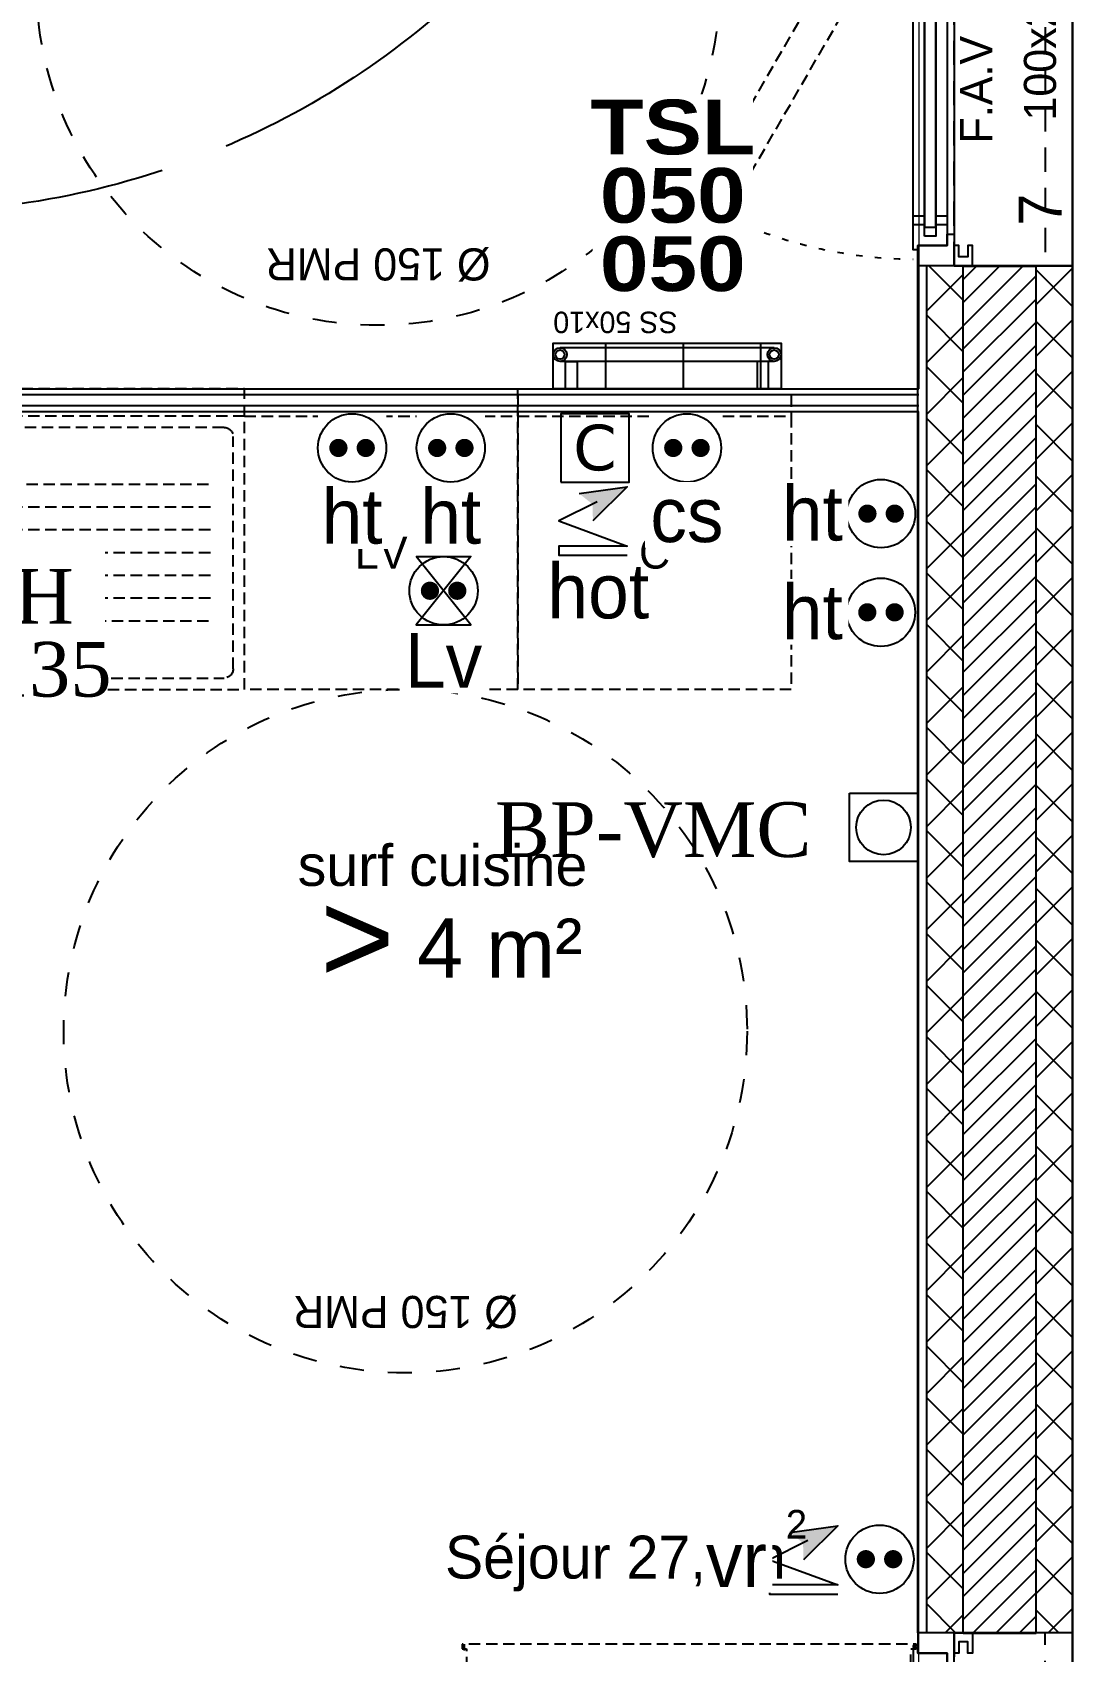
# Model space of a CAD drawing. Header units: centimetres. Extents: x -58072 to 12532, y -30603 to 6224.
# Drawn here: x 11740.1 to 11968.5, y 2738.3 to 3093.7 of the extents above; entities that cross this region are included whole.
import ezdxf

# ---------------------------------------------------------------- set-up
doc = ezdxf.new("R2010")
doc.units = ezdxf.units.CM
for name, pattern in [('ACAD_ISO02W100', [15, 12, -3]), ('Style de ligne -11', [0.347222, 0.20828, -0.138942]), ('Style de ligne -12', [0.164042, 0.054681, -0.109361]), ('Style de ligne -13', [0.147638, 0.098425, -0.049213]), ('Style de ligne -14', [0.147638, 0.098425, -0.049213]), ('Style de ligne -17', [0.347222, 0.20828, -0.138942]), ('Style de ligne -18', [0.164042, 0.054681, -0.109361]), ('Style de ligne -5', [0.20828, 0.069425, -0.138855]), ('VW-01', [0.41656, 0.20828, -0.20828])]:
    doc.linetypes.add(name, pattern=pattern)
for name, color, linetype in [('B Aménagement intérieur', 252, 'Continuous'), ('B GÈnÈral_Hatch', 252, 'Continuous'), ('B Général', 252, 'Continuous'), ('C ANNOTATIONS-PMR', 252, 'Style de ligne -5'), ('C ANNOTATIONS-prestations', 252, 'Continuous'), ('C ANNOTATIONS-texte', 252, 'Continuous'), ('D SURFACES-shab', 252, 'Continuous'), ('F REMPLISSAGE-vert clair', 252, 'Continuous'), ('F REMPLISSAGE-vert foncé', 252, 'Continuous'), ('prlm-EAU-EF', 161, 'Continuous'), ('prlm-MOD', 7, 'Continuous'), ('prlm-VMC', 93, 'Continuous')]:
    doc.layers.add(name, color=color, linetype=linetype)
doc.layers.add('prlm-CHAUFF-CONV', color=1, linetype='Continuous', lineweight=25)
doc.layers.add('prlm-ELEC-CFO', color=1, linetype='Continuous', lineweight=25)
doc.layers.add('prlm-ZEROPLOT', color=254, linetype='Continuous', plot=False)
doc.styles.add('Eurostile', font='Eurosti.TTF')
doc.styles.add('Eurostile (bold)', font='Eurostib.TTF')
doc.styles.add('Eurostile (italic)', font='Eurostib.TTF')
doc.styles.add('prlm-chauff-rad', font='ariblk.ttf', dxfattribs={"height": 12})
doc.styles.add('prlm-elec-cfo', font='comic.ttf', dxfattribs={"height": 12})
doc.styles.add('prlm-sejc', font='arial.ttf', dxfattribs={"height": 20})
doc.styles.add('prlm-vmc', font='pala.ttf', dxfattribs={"height": 14})
doc.styles.get("Standard").update_dxf_attribs({"font": 'isocp.shx', "height": 12})
pattern_1 = [(135, (0, 0), (-5.656854, -5.656854), []), (225, (0, 0), (-5.656854, 5.656854), [])]

# ---------------------------------------------------------------- blocks, each defined once
blk = doc.blocks.new('B 60.Rond 150_PMR')
at = {"layer": 'B Général', "linetype": 'VW-01', "ltscale": 25.4}
blk.add_circle((0, 0), 75, dxfattribs=at)
at = {"layer": 'B Général', "insert": (-61.5, 0), "char_height": 7.056, "attachment_point": 5, "rotation": 90, "line_spacing_factor": 0.894578, "style": 'Eurostile (italic)'}
blk.add_mtext('Ø 150 PMR', dxfattribs=at)
blk = doc.blocks.new('B 60.Cuisson')
at = {"layer": 'B Général', "linetype": 'Style de ligne -13', "ltscale": 25.4, "flags": 128}
blk.add_lwpolyline([(-30, 30), (-30, 36), (30, 36), (30, 30)], dxfattribs=at)
blk.add_lwpolyline([(-30, 30), (30, 30), (30, -30), (-30, -30)], close=True, dxfattribs=at)
at = {"layer": 'B Général', "insert": (0, 0), "char_height": 7.06, "attachment_point": 5, "line_spacing_factor": 0.894578, "style": 'Eurostile'}
blk.add_mtext('C', dxfattribs=at)
blk = doc.blocks.new('B 60.Lave Vaisselle')
at = {"layer": 'B Général', "linetype": 'Style de ligne -13', "ltscale": 25.4, "flags": 128}
blk.add_lwpolyline([(-30, 30), (-30, 36), (30, 36), (30, 30)], dxfattribs=at)
blk.add_lwpolyline([(-30, 30), (30, 30), (30, -30), (-30, -30)], close=True, dxfattribs=at)
at = {"layer": 'B Général', "insert": (0, 0), "char_height": 7.056, "attachment_point": 5, "line_spacing_factor": 0.894578, "style": 'Eurostile'}
blk.add_mtext('LV', dxfattribs=at)
blk = doc.blocks.new('B 60.Evier 120.60 T3 et +')
at = {"layer": 'B Général', "linetype": 'Style de ligne -13', "ltscale": 25.4}
for p, q in [((-55.5, -2.5), (55.5, -2.5)), ((-57.5, -55.5), (-57.5, -4.5)), ((57.5, -4.5), (57.5, -55.5)), ((0, -50.5), (0, -9.53)), ((2, -7.53), (51.79, -7.53)), ((18.98, -10), (18.98, -10)), ((53.79, -9.53), (53.79, -50.5)), ((-52.12, -15), (-7.88, -15)), ((-52.5, -20), (-7.5, -20)), ((-52.5, -25), (-7.5, -25)), ((-52.5, -30), (-7.5, -30)), ((-52.5, -35), (-7.5, -35)), ((-52.5, -40), (-7.5, -40)), ((-52.12, -45), (-7.88, -45)), ((25.65, -43.33), (25.65, -43.33)), ((51.79, -52.5), (2, -52.5)), ((9.17, -50), (9.17, -50)), ((55.5, -57.5), (-55.5, -57.5))]:
    blk.add_line(p, q, dxfattribs=at)
at = {"layer": 'B Général', "linetype": 'Style de ligne -13', "ltscale": 25.4, "flags": 128}
blk.add_lwpolyline([(-60, 0), (-60, 6), (60, 6), (60, 0)], dxfattribs=at)
blk.add_lwpolyline([(-60, 0), (60, 0), (60, -60), (-60, -60)], close=True, dxfattribs=at)
for points in [[(25.65, -12), (25.65, -48, -0.414212), (23.65, -50), (4.5, -50, -0.198914), (3.09, -49.41, -0.198914), (2.5, -48), (2.5, -12, -0.414214), (4.5, -10)], [(25.65, -12, 0.414212), (23.65, -10), (4.45, -10)], [(28.15, -12), (28.15, -48, 0.414212), (30.15, -50), (49.29, -50, 0.198914), (50.71, -49.41, 0.198914), (51.29, -48), (51.29, -12, 0.414214), (49.29, -10)], [(28.15, -12, -0.414212), (30.15, -10), (49.34, -10)]]:
    blk.add_lwpolyline(points, format="xyb", dxfattribs=at)
at = {"layer": 'B Général', "linetype": 'Style de ligne -13', "ltscale": 25.4}
for centre, start, end in [((-55.5, -4.5), 90, 180), ((55.5, -4.5), 0, 90), ((2, -9.53), 90, 180), ((51.79, -9.53), 0, 90), ((2, -50.5), 180, 270), ((51.79, -50.5), 270, 0), ((-55.5, -55.5), 180, 270), ((55.5, -55.5), 270, 0)]:
    blk.add_arc(centre, 2, start, end, dxfattribs=at)
for centre in [(18.15, -17), (35.65, -17)]:
    blk.add_ellipse(centre, major_axis=(3.54, 0), ratio=1, dxfattribs=at)
blk = doc.blocks.new('B 60.Sèche-serviette')
at = {"layer": 'B GÈnÈral_Hatch', "linetype": 'Continuous'}
h = blk.add_hatch(dxfattribs=at)
h.set_pattern_fill('H_BARDAGE V 150', color=256, style=0, pattern_type=2)
h.set_pattern_definition([(90, (0, 3.493), (17, 0), [])])
h.paths.add_polyline_path([(-25, 8.4925), (25, 8.4925), (25, -1.5075), (-25, -1.5075)])
at = {"layer": 'B Général', "linetype": 'Continuous', "flags": 128}
blk.add_lwpolyline([(-25, 8.4925), (25, 8.4925), (25, -1.5075), (-25, -1.5075)], close=True, dxfattribs=at)
at = {"layer": 'C ANNOTATIONS-prestations', "insert": (25, -8.4925), "char_height": 4.7037, "width": 50, "attachment_point": 9, "line_spacing_factor": 0.894578, "style": 'Eurostile'}
blk.add_mtext('SS 50x10', dxfattribs=at)
blk = doc.blocks.new('B 60.Groupe-32-1')
at = {"layer": 'B Général', "linetype": 'Continuous'}
for p, q in [((11625.7, 3015.48), (11934.7, 3015.48)), ((11625.7, 3010.48), (11934.7, 3010.48))]:
    blk.add_line(p, q, dxfattribs=at)
at = {"layer": 'D SURFACES-shab', "lineweight": 18, "flags": 128}
for points in [[(11575.7, 3015.47), (11575.7, 3159.38), (11670.69, 3159.39), (11670.69, 3247.39), (11934.69, 3247.39), (11934.69, 3015.48)], [(11539.44, 2346.49), (11934.69, 2346.49), (11934.7, 3010.48), (11665.69, 3010.48), (11665.69, 2941.48), (11449.45, 2941.48), (11449.44, 2706.49), (11539.45, 2706.49)]]:
    blk.add_lwpolyline(points, close=True, dxfattribs=at)
at = {"layer": 'F REMPLISSAGE-vert clair'}
for p, q in [((11625.7, 3014.18), (11934.7, 3014.18)), ((11625.7, 3011.78), (11934.7, 3011.78))]:
    blk.add_line(p, q, dxfattribs=at)
at = {"layer": 'F REMPLISSAGE-vert foncé', "linetype": 'Continuous'}
for p, q in [((11625.7, 3015.48), (11934.7, 3015.48)), ((11625.7, 3010.48), (11934.7, 3010.48))]:
    blk.add_line(p, q, dxfattribs=at)
at = {"layer": 'F REMPLISSAGE-vert foncé'}
for p, q in [((11625.7, 3014.18), (11934.7, 3014.18)), ((11625.7, 3011.78), (11934.7, 3011.78))]:
    blk.add_line(p, q, dxfattribs=at)
at = {"layer": 'B Général', "rotation": 180}
blk.add_blockref('B 60.Sèche-serviette', (11879.45, 3023.97), dxfattribs=at)
at = {"layer": 'B Général', "xscale": -1}
blk.add_blockref('B 60.Evier 120.60 T3 et +', (11726.69, 3009.48), dxfattribs=at)
at = {"layer": 'B Général'}
for name, p in [('B 60.Lave Vaisselle', (11816.69, 2979.48)), ('B 60.Cuisson', (11876.69, 2979.48))]:
    blk.add_blockref(name, p, dxfattribs=at)
at = {"layer": 'C ANNOTATIONS-PMR', "ltscale": 25.4, "rotation": 90}
for p in [(11816, 3104.4), (11822, 2874.48)]:
    blk.add_blockref('B 60.Rond 150_PMR', p, dxfattribs=at)
at = {"layer": 'C ANNOTATIONS-texte', "insert": (11910.17, 2769.4), "char_height": 9.4074, "width": 211.846, "attachment_point": 3, "line_spacing_factor": 0.894578, "style": 'Eurostile'}
blk.add_mtext('Séjour 27,5m{\\H0.6667x;\\S2^ ;}', dxfattribs=at)
blk = doc.blocks.new('B 60.PF 300.220 + VR (3 vantaux)')
at = {"layer": 'B Général', "linetype": 'Continuous'}
for p, q in [((-150, 7), (-150, 17)), ((150, 7), (150, 17))]:
    blk.add_line(p, q, dxfattribs=at)
at = {"layer": 'B Général'}
blk.add_line((-143, 9), (47, 9), dxfattribs=at)
at = {"layer": 'B Général', "linetype": 'Continuous', "lineweight": 35}
for p, q in [((-150, 7), (-150, -9)), ((150, 7), (150, -9))]:
    blk.add_line(p, q, dxfattribs=at)
at = {"layer": 'B Général', "linetype": 'Style de ligne -13', "ltscale": 25.4, "flags": 128}
for points in [[(-147.5, 117), (-146.5, 117), (-146.5, 116), (-140, 116), (-140, 18.5), (-146.5, 18.5), (-146.5, 17.5), (-147.5, 17.5)], [(51.5, 115), (50.5, 115), (50.5, 116), (44, 116), (44, 18.5), (50.5, 18.5), (50.5, 17.5), (51.5, 17.5)]]:
    blk.add_lwpolyline(points, close=True, dxfattribs=at)
at = {"layer": 'B Général', "linetype": 'Continuous', "flags": 128}
for points in [[(-139, 15.5), (-141.5, 15.5), (-141.5, 13), (-139, 13), (-139, 10.5), (-145.5, 10.5), (-145.5, 17), (-146.5, 17), (-146.5, 18), (-139, 18)], [(-54.5, 15.5), (-52, 15.5), (-52, 13), (-54.5, 13), (-54.5, 10.5), (-48, 10.5), (-48, 17), (-47, 17), (-47, 18), (-54.5, 18)], [(-41.5, 15.5), (-44, 15.5), (-44, 13), (-41.5, 13), (-41.5, 10.5), (-48, 10.5), (-48, 17), (-47, 17), (-47, 18), (-41.5, 18)], [(43, 15.5), (45.5, 15.5), (45.5, 13), (43, 13), (43, 10.5), (49.5, 10.5), (49.5, 17), (50.5, 17), (50.5, 18), (43, 18)]]:
    blk.add_lwpolyline(points, close=True, dxfattribs=at)
at = {"layer": 'B Général', "flags": 128}
for points in [[(-54.5, 18), (-139, 18), (-139, 15.5), (-54.5, 15.5)], [(-41.5, 18), (43, 18), (43, 15.5), (-41.5, 15.5)], [(-143, 10.5), (-143, 9), (-150, 9), (-150, 17), (-145.5, 17), (-145.5, 10.5)], [(56.5, 17), (56.5, 14.25), (54, 14.25), (54, 11.75), (56.5, 11.75), (56.5, 9), (47, 9), (47, 10.5), (49.5, 10.5), (49.5, 17)], [(145.5, 14.25), (54, 14.25), (54, 11.75), (145.5, 11.75)], [(143, 17), (56.5, 17), (56.5, 14.25), (143, 14.25)], [(145.5, 14.25), (143, 14.25), (143, 17), (150, 17), (150, 9), (143, 9), (143, 11.75), (145.5, 11.75)], [(-54.5, 13), (-139, 13), (-139, 10.5), (-54.5, 10.5)], [(-41.5, 13), (43, 13), (43, 10.5), (-41.5, 10.5)], [(143, 11.75), (56.5, 11.75), (56.5, 9), (143, 9)], [(-150, 9), (-150, 5), (-145.5, 5), (-145.5, 6), (-148, 6), (-148, 8), (-145.5, 8), (-145.5, 9)], [(150, 9), (150, 5), (145.5, 5), (145.5, 6), (148, 6), (148, 8), (145.5, 8), (145.5, 9)]]:
    blk.add_lwpolyline(points, close=True, dxfattribs=at)
at = {"layer": 'B Général', "linetype": 'Style de ligne -11', "ltscale": 25.4, "flags": 128}
blk.add_lwpolyline([(-150, 9), (150, 9), (150, -11), (-150, -11)], close=True, dxfattribs=at)
at = {"layer": 'B Général', "flags": 128}
blk.add_lwpolyline([(150, -9), (150, -17), (-150, -17), (-150, -9)], dxfattribs=at)
at = {"layer": 'B Général'}
for centre in [(-147, 17.5), (51, 17.5)]:
    blk.add_circle(centre, 0.5, dxfattribs=at)
at = {"layer": 'B Général', "linetype": 'Style de ligne -12', "ltscale": 25.4}
for centre, start, end in [((-147, 17.5), 0.2938, 90.2879), ((51, 17.5), 94.0649, 179.7062)]:
    blk.add_arc(centre, 99, start, end, dxfattribs=at)
at = {"layer": 'B Général', "insert": (2, 4.57), "char_height": 7.056, "attachment_point": 2, "rotation": 360, "line_spacing_factor": 0.894578, "style": 'Eurostile'}
blk.add_mtext('PF + VR', dxfattribs=at)
at = {"layer": 'C ANNOTATIONS-prestations', "rotation": 360, "line_spacing_factor": 0.894578}
for s, insert, char_height, attachment_point, style in [('3', (-141.15, -4.77), 9.41, 1, 'Eurostile (bold)'), ('300x220 (3 vantaux) ', (0, -7.83), 7.0556, 2, 'Eurostile')]:
    blk.add_mtext(s, dxfattribs=dict(at, insert=insert, char_height=char_height, attachment_point=attachment_point, style=style))
blk = doc.blocks.new('B 60.F 100x220 (all. vitrée fixe) + VR')
at = {"layer": 'B Général'}
blk.add_line((45, 9), (-45, 9), dxfattribs=at)
at = {"layer": 'B Général', "linetype": 'Continuous', "lineweight": 35}
for p, q in [((-50, 7), (-50, -9)), ((50, 7), (50, -9))]:
    blk.add_line(p, q, dxfattribs=at)
at = {"layer": 'B Général', "linetype": 'Style de ligne -14', "ltscale": 25.4, "flags": 128}
blk.add_lwpolyline([(-35.69, 65.82), (-36.19, 64.95), (-35.32, 64.45), (-38.57, 58.82), (42.63, 11.94), (45.88, 17.57), (46.75, 17.07), (47.25, 17.93)], close=True, dxfattribs=at)
at = {"layer": 'B Général', "linetype": 'Continuous', "flags": 128}
for points in [[(-39, 15.5), (-41.5, 15.5), (-41.5, 13), (-39, 13), (-39, 10.5), (-45.5, 10.5), (-45.5, 17), (-46.5, 17), (-46.5, 18), (-39, 18)], [(39, 15.5), (41.5, 15.5), (41.5, 13), (39, 13), (39, 10.5), (45.5, 10.5), (45.5, 17), (46.5, 17), (46.5, 18), (39, 18)]]:
    blk.add_lwpolyline(points, close=True, dxfattribs=at)
at = {"layer": 'B Général', "flags": 128}
for points in [[(-41, 18), (41, 18), (41, 15.5), (-41, 15.5)], [(-43, 10.5), (-43, 9), (-50, 9), (-50, 17), (-45.5, 17), (-45.5, 10.5)], [(-43.5, 15.5), (43.5, 15.5), (43.5, 13), (-43.5, 13)], [(43, 10.5), (43, 9), (50, 9), (50, 17), (45.5, 17), (45.5, 10.5)], [(-41, 13), (41, 13), (41, 10.5), (-41, 10.5)], [(-50, 9), (-50, 5), (-45.5, 5), (-45.5, 6), (-48, 6), (-48, 8), (-45.5, 8), (-45.5, 9)], [(50, 9), (50, 5), (45.5, 5), (45.5, 6), (48, 6), (48, 8), (45.5, 8), (45.5, 9)]]:
    blk.add_lwpolyline(points, close=True, dxfattribs=at)
at = {"layer": 'B Général', "linetype": 'Style de ligne -17', "ltscale": 25.4, "flags": 128}
blk.add_lwpolyline([(-50, 9), (50, 9), (50, -11), (-50, -11)], close=True, dxfattribs=at)
at = {"layer": 'B Général', "flags": 128}
blk.add_lwpolyline([(-50, -9), (-50, -17), (50, -17), (50, -9)], dxfattribs=at)
at = {"layer": 'B Général'}
blk.add_circle((47, 17.5), 0.5, dxfattribs=at)
at = {"layer": 'B Général', "linetype": 'Style de ligne -18', "ltscale": 25.4}
blk.add_arc((49, 17.5), 97.5, 150.2938, 179.7062, dxfattribs=at)
at = {"layer": 'B Général', "insert": (-23.11, 7.69), "char_height": 7.056, "attachment_point": 1, "line_spacing_factor": 0.894578, "style": 'Eurostile'}
blk.add_mtext('F.A.V + VR', dxfattribs=at)
at = {"layer": 'C ANNOTATIONS-prestations', "insert": (-41.15, -5.19), "char_height": 9.41, "attachment_point": 1, "rotation": 360, "line_spacing_factor": 0.894578, "style": 'Eurostile (bold)'}
blk.add_mtext('7', dxfattribs=at)
at = {"layer": 'C ANNOTATIONS-prestations', "insert": (0, -6.31), "char_height": 7.056, "width": 100, "attachment_point": 2, "rotation": 360, "line_spacing_factor": 0.894578, "style": 'Eurostile'}
blk.add_mtext('100x220', dxfattribs=at)
blk = doc.blocks.new('xi.dchrob')
at = {"layer": 'prlm-ZEROPLOT', "color": 253, "linetype": 'ACAD_ISO02W100', "ltscale": 5}
blk.add_circle((13.38, 0), 180, dxfattribs=at)
blk = doc.blocks.new('xi.4m²')
at = {"color": 0}
blk.add_wipeout([(-34.54, 20.54), (34.54, 20.54), (34.54, -20.54), (-34.54, -20.54)], dxfattribs=at).dxf.layer = 'prlm-ELEC-CFO'
at = {"layer": 'prlm-ELEC-CFO', "color": 0, "attachment_point": 6, "line_spacing_factor": 0.8, "style": 'prlm-sejc'}
for s, insert, char_height in [('surf cuisine', (30.36, 8.9), 9), ('4 m²', (29.31, -9.19), 13)]:
    blk.add_mtext(s, dxfattribs=dict(at, insert=insert, char_height=char_height))
at = {"layer": 'prlm-ELEC-CFO', "color": 0, "style": 'prlm-sejc', "flags": 8}
blk.add_attdef('?', (-28.3, -16.79), '', height=20, dxfattribs=at)
blk = doc.blocks.new('xi.PCHT')
at = {"color": 0, "lineweight": 5}
blk.add_wipeout([(-7.5, -7.5), (7.5, -7.5), (7.5, 7.5), (-7.5, 7.5)], dxfattribs=at).dxf.layer = 'prlm-ELEC-CFO'
at = {"layer": 'prlm-ELEC-CFO', "color": 0, "linetype": 'ByBlock', "lineweight": 5, "const_width": 2}
for points in [[(-4, 0, 1), (-2, 0, 1)], [(2, 0, 1), (4, 0, 1)]]:
    blk.add_lwpolyline(points, format="xyb", close=True, dxfattribs=at)
at = {"layer": 'prlm-ELEC-CFO', "color": 0, "linetype": 'ByBlock', "lineweight": -2}
blk.add_circle((0, 0), 7.5, dxfattribs=at)
blk = doc.blocks.new('xi.PC')
at = {"color": 0, "lineweight": 5}
blk.add_wipeout([(-7.5, -7.5), (7.5, -7.5), (7.5, 7.5), (-7.5, 7.5)], dxfattribs=at).dxf.layer = 'prlm-ELEC-CFO'
at = {"layer": 'prlm-ELEC-CFO', "color": 0, "linetype": 'ByBlock', "lineweight": 5, "const_width": 2}
for points in [[(-4, 0, 1), (-2, 0, 1)], [(2, 0, 1), (4, 0, 1)]]:
    blk.add_lwpolyline(points, format="xyb", close=True, dxfattribs=at)
at = {"layer": 'prlm-ELEC-CFO', "color": 0, "linetype": 'ByBlock', "lineweight": -2}
blk.add_circle((0, 0), 7.5, dxfattribs=at)
blk = doc.blocks.new('xi.LV')
at = {"color": 0, "lineweight": 5}
blk.add_wipeout([(-7.5, -7.5), (7.5, -7.5), (7.5, 7.5), (-7.5, 7.5)], dxfattribs=at).dxf.layer = 'prlm-ELEC-CFO'
at = {"layer": 'prlm-ELEC-CFO', "color": 0, "linetype": 'ByBlock', "lineweight": 5, "const_width": 2}
for points in [[(-4, 0, 1), (-2, 0, 1)], [(2, 0, 1), (4, 0, 1)]]:
    blk.add_lwpolyline(points, format="xyb", close=True, dxfattribs=at)
at = {"layer": 'prlm-ELEC-CFO', "color": 0, "linetype": 'ByBlock', "lineweight": -2}
blk.add_circle((0, 0), 7.5, dxfattribs=at)
blk = doc.blocks.new('xi.LVrob')
at = {"layer": 'prlm-EAU-EF', "color": 0}
blk.add_lwpolyline([(-6, 7.5), (6, 7.5), (-6, -7.5), (6, -7.5)], close=True, dxfattribs=at)
blk = doc.blocks.new('xi.SF32')
at = {"layer": 'prlm-ELEC-CFO', "color": 0, "flags": 128}
blk.add_lwpolyline([(-7.5, -7.5), (7.5, -7.5), (7.5, 7.5), (-7.5, 7.5)], close=True, dxfattribs=at)
at = {"layer": 'prlm-ELEC-CFO', "color": 0, "linetype": 'ByBlock', "insert": (0, 0), "char_height": 10, "width": 11.36, "attachment_point": 5}
blk.add_mtext('{\\fVerdana|b0|i0|c0|p34;C}', dxfattribs=at)
blk = doc.blocks.new('xi.PCS')
at = {"color": 0, "lineweight": 5}
blk.add_wipeout([(-7.5, -7.5), (7.5, -7.5), (7.5, 7.5), (-7.5, 7.5)], dxfattribs=at).dxf.layer = 'prlm-ELEC-CFO'
at = {"layer": 'prlm-ELEC-CFO', "color": 0, "linetype": 'ByBlock', "lineweight": 5, "const_width": 2}
for points in [[(-4, 0, 1), (-2, 0, 1)], [(2, 0, 1), (4, 0, 1)]]:
    blk.add_lwpolyline(points, format="xyb", close=True, dxfattribs=at)
at = {"layer": 'prlm-ELEC-CFO', "color": 0, "linetype": 'ByBlock', "lineweight": -2}
blk.add_circle((0, 0), 7.5, dxfattribs=at)
blk = doc.blocks.new('xi.VR')
at = {"layer": 'prlm-ELEC-CFO', "lineweight": 5}
blk.add_hatch(color=0, dxfattribs=at).paths.add_polyline_path([(-3, 6), (-0.1, 3.7), (0, 0), (7.5, 7.5)])
at = {"layer": 'prlm-ELEC-CFO', "color": 0}
for points in [[(-3, 6), (7.5, 7.5), (0, 0)], [(0.95, 4.23), (-7.5, 0), (7.5, -5.5), (-7.5, -5.5), (-7.5, -7.5), (7.5, -7.5)]]:
    blk.add_lwpolyline(points, dxfattribs=at)
blk = doc.blocks.new('xi.hot')
at = {"layer": 'prlm-ELEC-CFO', "lineweight": 5}
blk.add_hatch(color=0, dxfattribs=at).paths.add_polyline_path([(-3, 6), (-0.1, 3.7), (0, 0), (7.5, 7.5)])
at = {"layer": 'prlm-ELEC-CFO', "color": 0}
for points in [[(-3, 6), (7.5, 7.5), (0, 0)], [(0.95, 4.23), (-7.5, 0), (7.5, -5.5), (-7.5, -5.5), (-7.5, -7.5), (7.5, -7.5)]]:
    blk.add_lwpolyline(points, dxfattribs=at)
blk = doc.blocks.new('xi.TSL-050-050')
at = {"layer": 'prlm-CHAUFF-CONV', "linetype": 'ByBlock', "lineweight": -2}
h = blk.add_hatch(color=0, dxfattribs=at)
edge = h.paths.add_edge_path()
edge.add_arc((-23.5, 7.5), 1.5, 0, 360)
edge = h.paths.add_edge_path(flags=17)
edge.add_arc((-23.5, 7.5), 1, 0, 360)
edge = h.paths.add_edge_path()
edge.add_arc((23.5, 7.5), 1.5, 0, 360)
edge = h.paths.add_edge_path(flags=17)
edge.add_arc((23.5, 7.5), 1, 0, 360)
at = {"layer": 'prlm-CHAUFF-CONV', "color": 0, "linetype": 'ByBlock', "lineweight": -2, "flags": 128}
for points in [[(23.5, 9), (-23.5, 9)], [(23.5, 6), (-23.5, 6)]]:
    blk.add_lwpolyline(points, dxfattribs=at)
at = {"layer": 'prlm-CHAUFF-CONV', "color": 0, "linetype": 'ByBlock', "lineweight": -2}
for points in [[(-19.73, 0), (-22.27, 0), (-22.27, 6), (-19.73, 6)], [(19.73, 0), (22.27, 0), (22.27, 6), (19.73, 6)]]:
    blk.add_lwpolyline(points, close=True, dxfattribs=at)
for centre, radius in [((-23.5, 7.5), 1.5), ((-23.5, 7.5), 1), ((23.5, 7.5), 1.5), ((23.5, 7.5), 1)]:
    blk.add_circle(centre, radius, dxfattribs=at)
at = {"layer": 'prlm-ZEROPLOT', "linetype": 'ByBlock', "lineweight": -2, "flags": 128}
blk.add_lwpolyline([(-21, 0), (21, 0)], dxfattribs=at)
blk = doc.blocks.new('xi.bp-vmc-cui')
at = {"layer": 'prlm-VMC', "color": 0, "linetype": 'ByBlock', "lineweight": -2, "flags": 128}
blk.add_lwpolyline([(-7.5, 7.5), (7.5, 7.5), (7.5, -7.5), (-7.5, -7.5)], close=True, dxfattribs=at)
at = {"layer": 'prlm-VMC', "color": 0, "linetype": 'ByBlock', "lineweight": -2}
blk.add_circle((0, 0), 6, dxfattribs=at)

msp = doc.modelspace()

# ---------------------------------------------------------------- hatches: boundary and pattern name
at = {"layer": 'B GÈnÈral_Hatch', "linetype": 'Continuous'}
h = msp.add_hatch(dxfattribs=at)
h.set_pattern_fill('02_ISOLANT', color=256, angle=90, style=0, pattern_type=2)
h.set_pattern_definition(pattern_1)
h.paths.add_polyline_path([(11936.445, 2742.434), (11944.445, 2742.434), (11944.445, 3042.434), (11936.445, 3042.434)])
h = msp.add_hatch(dxfattribs=at)
h.set_pattern_fill('50_BETON', color=256, style=0, pattern_type=2)
h.set_pattern_definition([(45, (0, 0), (2.4253472, -2.6458333), [])])
h.paths.add_polyline_path([(11944.445, 2742.434), (11960.445, 2742.434), (11960.445, 3042.434), (11944.445, 3042.434)])
h = msp.add_hatch(dxfattribs=at)
h.set_pattern_fill('02_ISOLANT', color=256, angle=90, style=0, pattern_type=2)
h.set_pattern_definition(pattern_1)
h.paths.add_polyline_path([(11960.445, 2742.434), (11968.445, 2742.434), (11968.445, 3042.434), (11960.445, 3042.434)])

# ---------------------------------------------------------------- linework, layer by layer
at = {"layer": 'B Général', "linetype": 'Continuous'}
for p, q in [((11934.445, 2742.434), (11934.445, 3042.434)), ((11968.445, 3042.434), (11934.445, 3042.434)), ((11934.445, 2742.434), (11934.445, 3042.434)), ((11936.445, 2742.434), (11936.445, 3042.434)), ((11936.445, 2742.434), (11936.445, 3042.434)), ((11944.445, 2742.434), (11944.445, 3042.434)), ((11960.445, 2742.434), (11960.445, 3042.434)), ((11968.445, 2742.434), (11968.445, 3042.434)), ((11968.445, 2742.434), (11968.445, 3042.434)), ((11968.445, 2742.434), (11934.445, 2742.434))]:
    msp.add_line(p, q, dxfattribs=at)
at = {"layer": 'B Général', "linetype": 'Continuous', "lineweight": 18}
for p, q in [((11944.445, 2742.434), (11944.445, 3042.434)), ((11960.445, 2742.434), (11960.445, 3042.434))]:
    msp.add_line(p, q, dxfattribs=at)
at = {"layer": 'prlm-ZEROPLOT'}
msp.add_lwpolyline([(10820.388, 3517.389), (11968.445, 3517.389), (11968.445, 2312.491), (10820.388, 2312.491)], close=True, dxfattribs=at)

# ---------------------------------------------------------------- block references
at = {"layer": 'B Aménagement intérieur'}
msp.add_blockref('B 60.Groupe-32-1', (0, 0), dxfattribs=at)
at = {"layer": 'B Général', "rotation": 90}
msp.add_blockref('B 60.F 100x220 (all. vitrée fixe) + VR', (11951.445, 3092.434), dxfattribs=at)
at = {"layer": 'B Général', "xscale": -1, "rotation": 90}
msp.add_blockref('B 60.PF 300.220 + VR (3 vantaux)', (11951.445, 2592.434), dxfattribs=at)
at = {"layer": 'prlm-CHAUFF-CONV'}
msp.add_blockref('xi.TSL-050-050', (11879.445, 3015.479), dxfattribs=at)
at = {"layer": 'prlm-ELEC-CFO'}
for name, p in [('xi.SF32', (11863.594, 3002.479)), ('xi.hot', (11863.168, 2986.449))]:
    msp.add_blockref(name, p, dxfattribs=at)
at = {"layer": 'prlm-MOD', "rotation": 270}
msp.add_blockref('xi.dchrob', (11711.831, 3247.624), dxfattribs=at)
at = {"layer": 'prlm-VMC'}
msp.add_blockref('xi.bp-vmc-cui', (11926.945, 2919.203), dxfattribs=at)

# ---------------------------------------------------------------- next in the draw order: block references
at = {"layer": 'prlm-ELEC-CFO'}
for name, p in [('xi.PCHT', (11810.297, 3002.479)), ('xi.PCHT', (11831.969, 3002.479)), ('xi.PCS', (11883.792, 3002.479)), ('xi.PCHT', (11926.412, 2988.062)), ('xi.PCHT', (11926.379, 2966.405)), ('xi.PC', (11926.065, 2758.587))]:
    msp.add_blockref(name, p, dxfattribs=at)
msp.add_blockref('xi.4m²', (11831.578, 2901.9), dxfattribs=at).add_auto_attribs({'?': '>'})

# ---------------------------------------------------------------- next in the draw order: texts
at = {"layer": 'prlm-CHAUFF-CONV', "lineweight": 20, "insert": (11880.693, 3057.831), "char_height": 12, "width": 32.8236, "attachment_point": 5, "line_spacing_factor": 0.75, "style": 'prlm-chauff-rad', "bg_fill": 3, "box_fill_scale": 1.1, "bg_fill_color": 256, "bg_fill_transparency": 0}
msp.add_mtext('TSL\\P050\\P050', dxfattribs=at)
at = {"layer": 'prlm-ELEC-CFO', "lineweight": 20, "insert": (11864.327, 2977.075), "char_height": 12, "attachment_point": 2, "line_spacing_factor": 0.8, "style": 'prlm-elec-cfo', "bg_fill": 3, "box_fill_scale": 0.95, "bg_fill_color": 256, "bg_fill_transparency": 0}
msp.add_mtext('hot', dxfattribs=at)
at = {"layer": 'prlm-VMC', "ltscale": 25, "insert": (11720.754, 2961.832), "char_height": 12, "width": 58.61474, "attachment_point": 5, "line_spacing_factor": 0.8, "style": 'prlm-vmc', "bg_fill": 2}
msp.add_mtext('Alizé H 10/45/135', dxfattribs=at)

# ---------------------------------------------------------------- next in the draw order: block references
at = {"layer": 'prlm-ELEC-CFO'}
msp.add_blockref('xi.VR', (11909.383, 2758.437), dxfattribs=at)

# ---------------------------------------------------------------- next in the draw order: texts
at = {"layer": 'prlm-ELEC-CFO', "lineweight": 20, "char_height": 12, "attachment_point": 5, "line_spacing_factor": 0.8, "style": 'prlm-elec-cfo', "bg_fill": 3, "box_fill_scale": 1.1, "bg_fill_color": 256, "bg_fill_transparency": 0}
for s, insert in [('ht', (11810.297, 2987.403)), ('ht', (11831.969, 2987.403)), ('cs', (11883.792, 2987.734)), ('ht', (11911.335, 2988.085)), ('ht', (11911.303, 2966.428))]:
    msp.add_mtext(s, dxfattribs=dict(at, insert=insert))
at = {"layer": 'prlm-VMC', "insert": (11841.624, 2924.73), "char_height": 12, "attachment_point": 1, "style": 'prlm-vmc'}
msp.add_mtext_dynamic_manual_height_columns('BP-VMC', width=101.12978, gutter_width=50, heights=[0], dxfattribs=at)

# ---------------------------------------------------------------- next in the draw order: block references
at = {"layer": 'prlm-ELEC-CFO'}
msp.add_blockref('xi.LV', (11830.385, 2971.138), dxfattribs=at)

# ---------------------------------------------------------------- next in the draw order: texts
at = {"layer": 'prlm-ELEC-CFO', "lineweight": 20, "insert": (11894.665, 2758.459), "char_height": 12, "attachment_point": 5, "line_spacing_factor": 0.8, "style": 'prlm-elec-cfo', "bg_fill": 3, "box_fill_scale": 1.1, "bg_fill_color": 256, "bg_fill_transparency": 0}
msp.add_mtext('vr', dxfattribs=at)

# ---------------------------------------------------------------- next in the draw order: texts
at = {"layer": 'prlm-ELEC-CFO', "lineweight": 20, "insert": (11830.385, 2955.856), "char_height": 12, "attachment_point": 5, "line_spacing_factor": 0.8, "style": 'prlm-elec-cfo', "bg_fill": 3, "box_fill_scale": 1.1, "bg_fill_color": 256, "bg_fill_transparency": 0}
msp.add_mtext('Lv', dxfattribs=at)

# ---------------------------------------------------------------- next in the draw order: texts
at = {"layer": 'prlm-EAU-EF', "lineweight": 20, "insert": (11830.385, 2955.856), "char_height": 12, "attachment_point": 5, "line_spacing_factor": 0.8, "style": 'prlm-elec-cfo', "bg_fill": 3, "box_fill_scale": 1.1, "bg_fill_color": 256, "bg_fill_transparency": 0}
msp.add_mtext('Lv', dxfattribs=at)

# ---------------------------------------------------------------- next in the draw order: block references
at = {"layer": 'prlm-EAU-EF'}
msp.add_blockref('xi.LVrob', (11830.385, 2971.138), dxfattribs=at)

doc.saveas('drawing.dxf')
